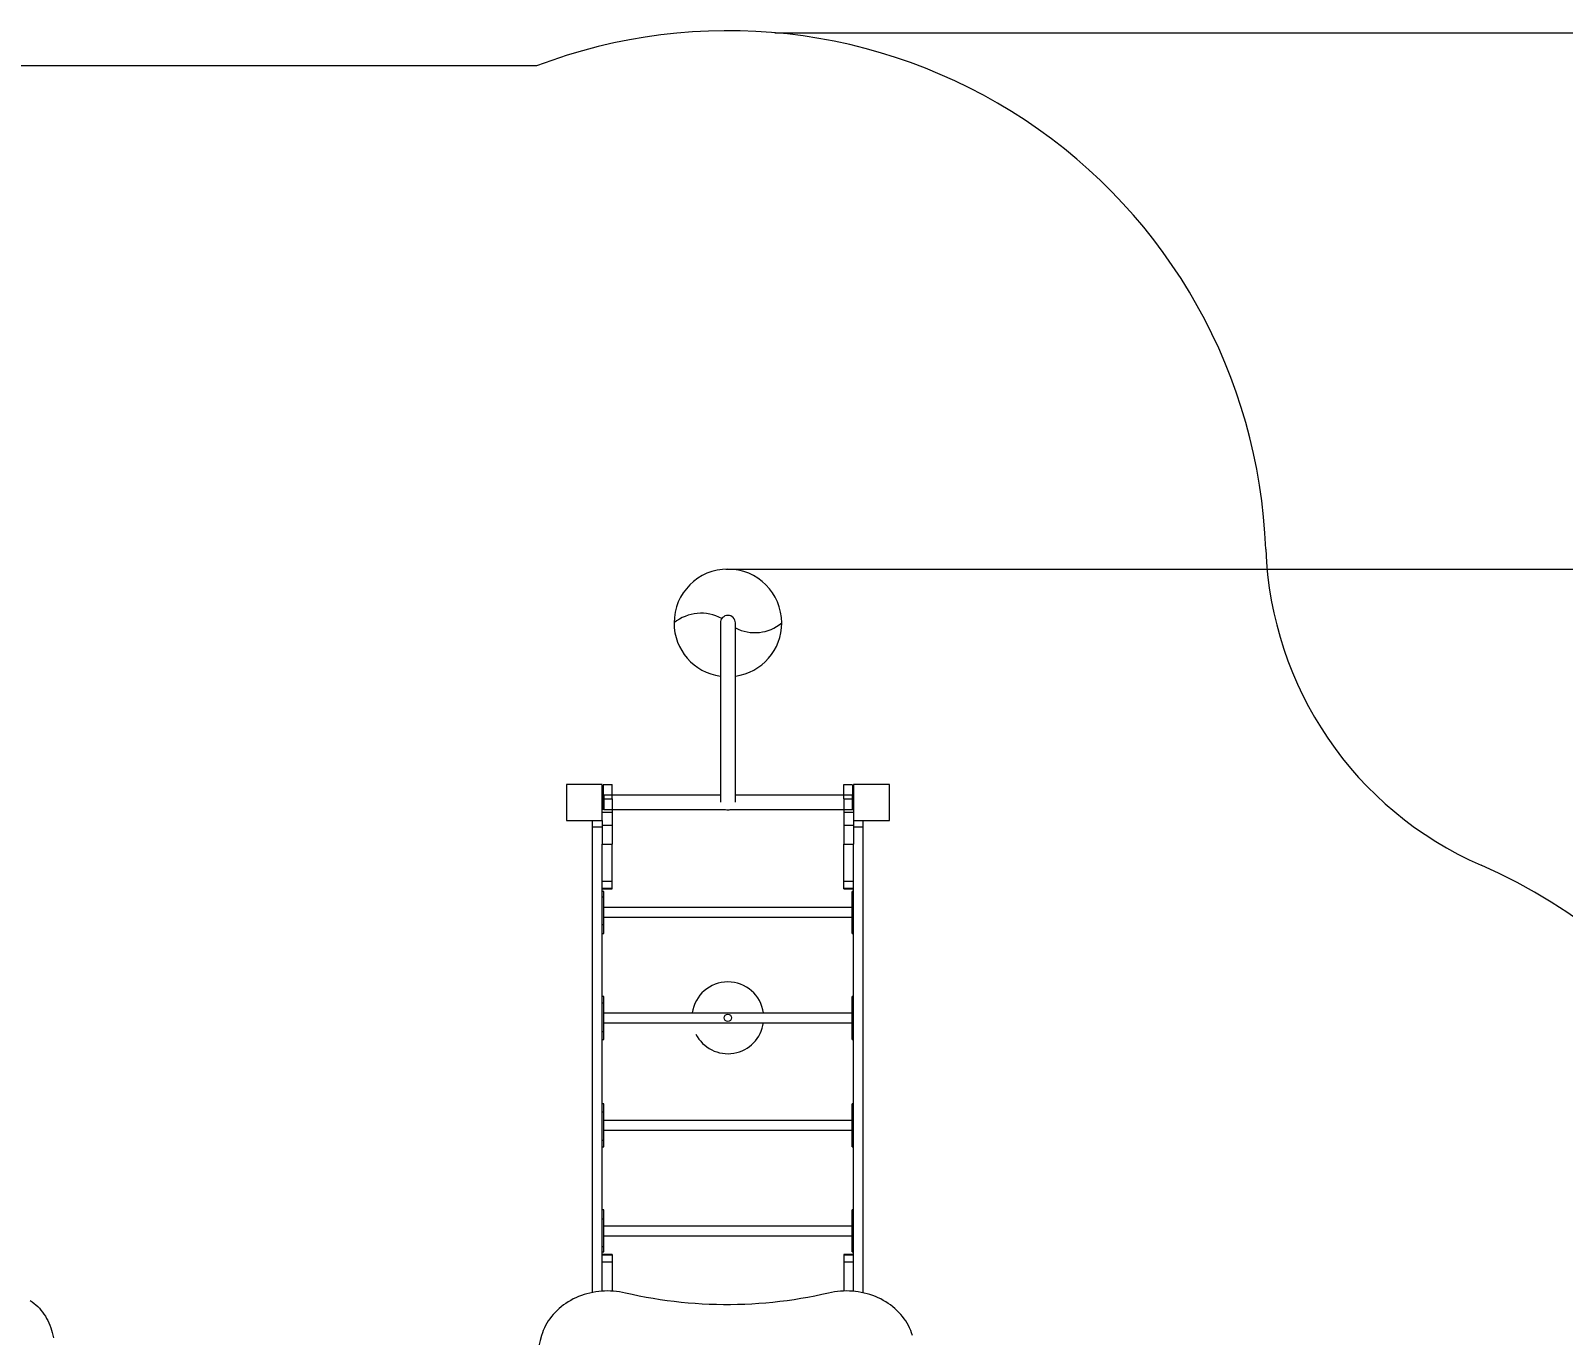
# Model space of a CAD drawing. Header units: millimetres. Extents: x -6502 to 7455, y -8041 to 5981.
# Drawn here: x -966 to 3306, y 2346 to 5981 of the extents above; entities that cross this region are included whole.
import ezdxf

# ---------------------------------------------------------------- set-up
doc = ezdxf.new("R2010")
doc.units = ezdxf.units.MM
for name, color, linetype in [('DIKOM_ЗОНА', 80, 'Continuous'), ('DIKOM_ОБЪЕКТ', 7, 'Continuous'), ('DIKOM_РАЗМЕР_ЗОНА', 7, 'Continuous'), ('DIKOM_РАЗМЕР_ОБЪЕКТА', 7, 'Continuous')]:
    doc.layers.add(name, color=color, linetype=linetype)
doc.styles.add('style1', font='arial.ttf', dxfattribs={"width": 0.8})
doc.dimstyles.new('1-50', dxfattribs={"dimtxt": 300, "dimasz": 200, "dimexe": 100, "dimexo": 0, "dimgap": 100, "dimtad": 1, "dimtxsty": 'style1', "dimcen": 200, "dimclrd": 7, "dimclre": 7, "dimclrt": 7, "dimadec": 1, "dimazin": 2, "dimtfac": 1, "dimtmove": 0, "dimatfit": 2, "dimfxl": 0, "dimlwd": 25, "dimlwe": 18, "dimarcsym": 0})

# ---------------------------------------------------------------- blocks, each defined once
blk = doc.blocks.new('*D10')
at = {"layer": 'Defpoints', "color": 0, "transparency": 16777216}
for p in [(971.8, 4480.9), (5953.3, 4480.9), (1279.7, -4050.2)]:
    blk.add_point(p, dxfattribs=at)
at = {"layer": 'DIKOM_РАЗМЕР_ОБЪЕКТА', "color": 7, "lineweight": 18, "transparency": 16777216}
for p, q in [((971.8, 4480.9), (6053.3, 4480.9)), ((1279.7, -4050.2), (6053.3, -4050.2))]:
    blk.add_line(p, q, dxfattribs=at)
at = {"layer": 'DIKOM_РАЗМЕР_ОБЪЕКТА', "color": 7, "lineweight": 25, "transparency": 16777216}
blk.add_line((5953.3, -3850.2), (5953.3, 4280.9), dxfattribs=at)
at = {"layer": 'DIKOM_РАЗМЕР_ОБЪЕКТА', "color": 7, "transparency": 16777216}
for points in [[(5919.9, 4280.9), (5986.6, 4280.9), (5953.3, 4480.9)], [(5919.9, -3850.2), (5986.6, -3850.2), (5953.3, -4050.2)]]:
    blk.add_solid(points, dxfattribs=at)
at = {"layer": 'DIKOM_РАЗМЕР_ОБЪЕКТА', "color": 7, "transparency": 16777216, "insert": (5700.1, 515), "char_height": 300, "attachment_point": 5, "rotation": 90, "style": 'style1'}
blk.add_mtext('8500', dxfattribs=at)
blk = doc.blocks.new('*D12')
at = {"layer": 'Defpoints', "color": 0, "transparency": 16777216}
for p in [(1107.9, 5975.3), (979.7, -6050.2), (7355.2, -6050.2)]:
    blk.add_point(p, dxfattribs=at)
at = {"layer": 'DIKOM_РАЗМЕР_ЗОНА', "color": 7, "lineweight": 18, "transparency": 16777216}
for p, q in [((1107.9, 5975.3), (7455.2, 5975.3)), ((979.7, -6050.2), (7455.2, -6050.2))]:
    blk.add_line(p, q, dxfattribs=at)
at = {"layer": 'DIKOM_РАЗМЕР_ЗОНА', "color": 7, "lineweight": 25, "transparency": 16777216}
blk.add_line((7355.2, 5775.3), (7355.2, -5850.2), dxfattribs=at)
at = {"layer": 'DIKOM_РАЗМЕР_ЗОНА', "color": 7, "transparency": 16777216}
for points in [[(7321.9, 5775.3), (7388.5, 5775.3), (7355.2, 5975.3)], [(7321.9, -5850.2), (7388.5, -5850.2), (7355.2, -6050.2)]]:
    blk.add_solid(points, dxfattribs=at)
at = {"layer": 'DIKOM_РАЗМЕР_ЗОНА', "color": 7, "transparency": 16777216, "insert": (7102, 342.1), "char_height": 300, "attachment_point": 5, "rotation": 90, "style": 'style1'}
blk.add_mtext('12000', dxfattribs=at)

msp = doc.modelspace()

# ---------------------------------------------------------------- linework, layer by layer
at = {"layer": 'DIKOM_ЗОНА', "color": 3, "lineweight": 15}
msp.add_line((443.673, 5882.92), (-3234.123, 5882.92), dxfattribs=at)
for centre, radius, start, end in [((977.247, 4481.028), 1500, 2.105295, 110.837313), ((3475.559, 4572.868), 1000, 182.105295, 246.459721), ((2477.075, 2280.92), 1500, 0, 66.459721)]:
    msp.add_arc(centre, radius, start, end, dxfattribs=at)
at = {"layer": 'DIKOM_ОБЪЕКТ', "color": 7, "linetype": 'Continuous', "lineweight": 15}
for p, q in [((956.247, 4331.028), (956.247, 3831.828)), ((998.247, 3831.828), (998.247, 4331.028)), ((627.247, 3881.028), (527.247, 3881.028)), ((527.247, 3881.028), (527.247, 3781.028)), ((627.247, 3781.028), (627.247, 3881.028)), ((631.247, 3851.028), (627.247, 3851.028)), ((627.247, 3851.028), (627.247, 3811.028)), ((629.829, 3881.028), (654.247, 3881.028)), ((630.247, 3821.029), (630.247, 3879.028)), ((956.247, 3851.028), (631.247, 3851.028)), ((631.247, 3851.028), (631.247, 3811.028)), ((654.247, 3841.029), (654.247, 3881.028)), ((1323.247, 3851.028), (998.247, 3851.028)), ((1300.247, 3881.028), (1324.664, 3881.028)), ((1300.247, 3841.029), (1300.247, 3881.028)), ((1323.247, 3851.028), (1323.247, 3811.028)), ((1323.247, 3851.028), (1327.247, 3851.028)), ((1324.247, 3879.028), (1324.247, 3821.029)), ((1427.247, 3881.028), (1327.247, 3881.028)), ((1327.247, 3881.028), (1327.247, 3781.028)), ((1327.247, 3851.028), (1327.247, 3811.028)), ((1427.247, 3781.028), (1427.247, 3881.028)), ((627.247, 3821.029), (630.247, 3821.029)), ((630.247, 3811.028), (627.247, 3811.028)), ((631.247, 3811.028), (627.247, 3811.028)), ((627.247, 3804.132), (654.247, 3804.132)), ((630.247, 3841.029), (654.247, 3841.029)), ((630.247, 3821.029), (630.247, 3811.028)), ((631.247, 3811.028), (970.843, 3811.028)), ((654.247, 3841.029), (654.247, 3804.132)), ((654.247, 3804.132), (654.247, 3767.458)), ((983.65, 3811.028), (1323.247, 3811.028)), ((1300.247, 3841.029), (1300.247, 3804.132)), ((1300.247, 3841.029), (1324.247, 3841.029)), ((1300.247, 3804.132), (1327.247, 3804.132)), ((1300.247, 3804.132), (1300.247, 3767.458)), ((1323.247, 3811.028), (1327.247, 3811.028)), ((1324.247, 3821.029), (1327.247, 3821.029)), ((1324.247, 3811.028), (1324.247, 3821.029)), ((1327.247, 3811.028), (1324.247, 3811.028)), ((527.247, 3781.028), (627.247, 3781.028)), ((600.247, 3780.92), (627.247, 3780.92)), ((600.247, 3762.762), (600.247, 3780.92)), ((600.247, 2465.927), (600.247, 3762.762)), ((600.247, 3762.762), (627.247, 3762.762)), ((627.247, 3781.028), (627.247, 3767.458)), ((627.247, 3767.458), (654.247, 3767.458)), ((627.247, 3767.458), (627.247, 3715.115)), ((654.247, 3767.458), (654.247, 3715.115)), ((1300.247, 3767.458), (1327.247, 3767.458)), ((1300.247, 3767.458), (1300.247, 3715.115)), ((1327.247, 3781.028), (1327.247, 3767.458)), ((1327.247, 3781.028), (1427.247, 3781.028)), ((1327.247, 3780.92), (1354.247, 3780.92)), ((1327.247, 3767.458), (1327.247, 3715.115)), ((1327.247, 3762.762), (1354.247, 3762.762)), ((1354.247, 3762.762), (1354.247, 3780.92)), ((1354.247, 2464.901), (1354.247, 3762.762)), ((627.247, 3715.115), (654.247, 3715.115)), ((627.247, 3711.836), (627.247, 3715.115)), ((627.247, 2469.445), (627.247, 3711.836)), ((654.247, 3611.935), (654.247, 3715.115)), ((1300.247, 3715.115), (1327.247, 3715.115)), ((1300.247, 3611.935), (1300.247, 3715.115)), ((1327.247, 3711.836), (1327.247, 3715.115)), ((1327.247, 2469.055), (1327.247, 3711.836)), ((627.247, 3611.935), (654.247, 3611.935)), ((627.247, 3592.318), (654.247, 3592.318)), ((627.247, 3590.009), (654.247, 3590.009)), ((654.247, 3592.318), (654.247, 3611.935)), ((654.247, 3590.009), (654.247, 3592.318)), ((1300.247, 3611.935), (1327.247, 3611.935)), ((1300.247, 3592.318), (1300.247, 3611.935)), ((1300.247, 3592.318), (1327.247, 3592.318)), ((1300.247, 3590.009), (1300.247, 3592.318)), ((1300.247, 3590.009), (1327.247, 3590.009)), ((631.247, 3583.27), (627.247, 3583.27)), ((627.247, 3568.431), (631.247, 3568.431)), ((631.247, 3568.431), (631.247, 3583.27)), ((631.247, 3491.14), (631.247, 3568.431)), ((1327.247, 3583.27), (1323.247, 3583.27)), ((1323.247, 3568.431), (1323.247, 3583.27)), ((1323.247, 3568.431), (1327.247, 3568.431)), ((1323.247, 3491.14), (1323.247, 3568.431)), ((1323.247, 3538.125), (631.247, 3538.125)), ((631.247, 3511.125), (1323.247, 3511.125)), ((627.247, 3491.14), (631.247, 3491.14)), ((627.247, 3465.979), (631.247, 3465.979)), ((631.247, 3465.979), (631.247, 3491.14)), ((1323.247, 3465.979), (1323.247, 3491.14)), ((1323.247, 3491.14), (1327.247, 3491.14)), ((1323.247, 3465.979), (1327.247, 3465.979)), ((631.247, 3290.717), (627.247, 3290.717)), ((631.247, 3272.294), (631.247, 3290.717)), ((1327.247, 3290.717), (1323.247, 3290.717)), ((1323.247, 3272.294), (1323.247, 3290.717)), ((627.247, 3272.294), (631.247, 3272.294)), ((631.247, 3192.543), (631.247, 3272.294)), ((1323.247, 3272.294), (1327.247, 3272.294)), ((1323.247, 3192.543), (1323.247, 3272.294)), ((1323.247, 3244.342), (631.247, 3244.342)), ((631.247, 3217.342), (1323.247, 3217.342)), ((627.247, 3192.543), (631.247, 3192.543)), ((627.247, 3170.966), (631.247, 3170.966)), ((631.247, 3170.966), (631.247, 3192.543)), ((1323.247, 3170.966), (1323.247, 3192.543)), ((1323.247, 3192.543), (1327.247, 3192.543)), ((1323.247, 3170.966), (1327.247, 3170.966)), ((631.247, 2990.97), (627.247, 2990.97)), ((631.247, 2969.394), (631.247, 2990.97)), ((1327.247, 2990.97), (1323.247, 2990.97)), ((1323.247, 2969.394), (1323.247, 2990.97)), ((627.247, 2969.394), (631.247, 2969.394)), ((631.247, 2889.643), (631.247, 2969.394)), ((1323.247, 2969.394), (1327.247, 2969.394)), ((1323.247, 2889.643), (1323.247, 2969.394)), ((1323.247, 2944.595), (631.247, 2944.595)), ((631.247, 2917.595), (1323.247, 2917.595)), ((627.247, 2889.643), (631.247, 2889.643)), ((627.247, 2871.219), (631.247, 2871.219)), ((631.247, 2871.219), (631.247, 2889.643)), ((1323.247, 2889.643), (1327.247, 2889.643)), ((1323.247, 2871.219), (1323.247, 2889.643)), ((1323.247, 2871.219), (1327.247, 2871.219)), ((631.247, 2695.957), (627.247, 2695.957)), ((631.247, 2670.796), (631.247, 2695.957)), ((1327.247, 2695.957), (1323.247, 2695.957)), ((1323.247, 2670.796), (1323.247, 2695.957)), ((627.247, 2670.796), (631.247, 2670.796)), ((631.247, 2593.506), (631.247, 2670.796)), ((1323.247, 2650.812), (631.247, 2650.812)), ((1323.247, 2670.796), (1327.247, 2670.796)), ((1323.247, 2593.506), (1323.247, 2670.796)), ((631.247, 2623.812), (1323.247, 2623.812)), ((627.247, 2593.506), (631.247, 2593.506)), ((627.247, 2578.667), (631.247, 2578.667)), ((654.247, 2571.94), (627.247, 2571.94)), ((654.247, 2569.63), (627.247, 2569.63)), ((631.247, 2578.667), (631.247, 2593.506)), ((654.247, 2571.94), (654.247, 2569.63)), ((654.247, 2569.63), (654.247, 2550.013)), ((1327.247, 2571.94), (1300.247, 2571.94)), ((1300.247, 2571.94), (1300.247, 2569.63)), ((1327.247, 2569.63), (1300.247, 2569.63)), ((1300.247, 2569.63), (1300.247, 2550.013)), ((1323.247, 2593.506), (1327.247, 2593.506)), ((1323.247, 2578.667), (1323.247, 2593.506)), ((1323.247, 2578.667), (1327.247, 2578.667)), ((654.247, 2550.013), (627.247, 2550.013)), ((654.247, 2550.013), (654.247, 2469.591)), ((1327.247, 2550.013), (1300.247, 2550.013)), ((1300.247, 2550.013), (1300.247, 2469.814))]:
    msp.add_line(p, q, dxfattribs=at)
at = {"layer": 'DIKOM_ОБЪЕКТ', "color": 7, "linetype": 'Continuous', "lineweight": 15, "flags": 128}
for points in [[(-967.183, 2443.139), (-961.724, 2439.426), (-956.428, 2435.411), (-951.308, 2431.102), (-946.376, 2426.51), (-941.644, 2421.646), (-937.123, 2416.521), (-932.824, 2411.147), (-928.756, 2405.538), (-924.931, 2399.707), (-921.356, 2393.668), (-918.04, 2387.434), (-914.991, 2381.021), (-912.217, 2374.443), (-909.724, 2367.718), (-907.518, 2360.86), (-905.604, 2353.886), (-903.987, 2346.813), (-902.671, 2339.657)], [(691.722, 2464.188), (683.608, 2465.931), (675.413, 2467.363), (667.153, 2468.481), (658.845, 2469.284), (650.504, 2469.77), (642.146, 2469.937), (633.788, 2469.786), (625.445, 2469.316), (617.135, 2468.529), (608.872, 2467.427), (600.674, 2466.01), (592.555, 2464.283), (584.532, 2462.248), (576.621, 2459.909), (568.835, 2457.271), (561.191, 2454.34), (553.704, 2451.119), (546.387, 2447.617), (539.255, 2443.839), (532.322, 2439.793), (525.602, 2435.488), (519.106, 2430.93), (512.848, 2426.129), (506.84, 2421.094), (501.094, 2415.836), (495.621, 2410.363), (490.43, 2404.688), (485.533, 2398.82), (480.939, 2392.771), (476.657, 2386.553), (472.694, 2380.178), (469.059, 2373.658), (465.759, 2367.006), (462.8, 2360.235), (460.187, 2353.358), (457.927, 2346.387)], [(1257.811, 2464.188), (1238.704, 2459.857), (1219.509, 2455.829), (1200.232, 2452.106), (1180.88, 2448.689), (1161.458, 2445.579), (1141.974, 2442.777), (1122.435, 2440.284), (1102.846, 2438.101), (1083.214, 2436.228), (1063.546, 2434.666), (1043.848, 2433.416), (1024.127, 2432.478), (1004.389, 2431.853), (984.642, 2431.541), (964.891, 2431.541), (945.144, 2431.853), (925.407, 2432.478), (905.686, 2433.416), (885.988, 2434.666), (866.32, 2436.228), (846.688, 2438.101), (827.099, 2440.284), (807.559, 2442.777), (788.075, 2445.579), (768.654, 2448.689), (749.301, 2452.106), (730.024, 2455.829), (710.829, 2459.857), (691.722, 2464.188)], [(1491.607, 2346.387), (1489.346, 2353.358), (1486.734, 2360.235), (1483.775, 2367.006), (1480.474, 2373.658), (1476.84, 2380.178), (1472.877, 2386.553), (1468.594, 2392.771), (1464, 2398.82), (1459.103, 2404.688), (1453.913, 2410.363), (1448.439, 2415.836), (1442.693, 2421.094), (1436.685, 2426.129), (1430.427, 2430.93), (1423.932, 2435.488), (1417.211, 2439.793), (1410.278, 2443.839), (1403.147, 2447.617), (1395.83, 2451.119), (1388.342, 2454.34), (1380.698, 2457.271), (1372.913, 2459.909), (1365.001, 2462.248), (1356.978, 2464.283), (1348.86, 2466.01), (1340.661, 2467.427), (1332.399, 2468.529), (1324.088, 2469.316), (1315.746, 2469.786), (1307.387, 2469.937), (1299.03, 2469.77), (1290.688, 2469.284), (1282.38, 2468.481), (1274.12, 2467.363), (1265.926, 2465.931), (1257.811, 2464.188)]]:
    msp.add_lwpolyline(points, dxfattribs=at)
at = {"layer": 'DIKOM_ОБЪЕКТ', "color": 7, "linetype": 'Continuous', "lineweight": 15}
msp.add_circle((977.144, 3231.011), 10, dxfattribs=at)
for centre, radius, start, end in [((977.247, 4331.028), 150, 0, 180), ((902.247, 4240.788), 117.338, 60.537394, 129.730558), ((977.247, 4331.028), 150, 180, 261.952154), ((977.247, 4331.028), 21, 0, 180), ((977.247, 4331.028), 21, 90, 180), ((977.247, 4331.028), 21, 0, 90), ((1052.247, 4421.268), 117.338, 242.599456, 309.730558), ((977.247, 4331.028), 150, 278.047846, 0), ((977.247, 3831.028), 21, 252.24721, 270), ((977.247, 3831.028), 21, 270, 287.75279), ((977.144, 3231.011), 100, 7.730211, 172.269789), ((977.144, 3231.011), 100, 207.020176, 352.212969), ((927.713, 2206.136), 490.275, 163.377379, 191.789046)]:
    msp.add_arc(centre, radius, start, end, dxfattribs=at)

# ---------------------------------------------------------------- dimensions: what is measured, and where the dimension line sits
at = {"layer": 'DIKOM_РАЗМЕР_ЗОНА'}
dim = msp.add_linear_dim(base=(7355.196, -6050.188), p1=(1107.882, 5975.329), p2=(979.715, -6050.188), angle=90, text='12000', dimstyle='1-50', dxfattribs=at)
dim.commit()
dim.dimension.update_dxf_attribs({"geometry": '*D12', "text_midpoint": (7355.196, 342.124), "dimtype": 160})
at = {"layer": 'DIKOM_РАЗМЕР_ОБЪЕКТА'}
dim = msp.add_linear_dim(base=(5953.26, 4480.931), p1=(1279.715, -4050.188), p2=(971.837, 4480.931), angle=90, text='8500', dimstyle='1-50', dxfattribs=at)
dim.commit()
dim.dimension.update_dxf_attribs({"geometry": '*D10', "text_midpoint": (5953.26, 515.015), "dimtype": 160})

doc.saveas('drawing.dxf')
